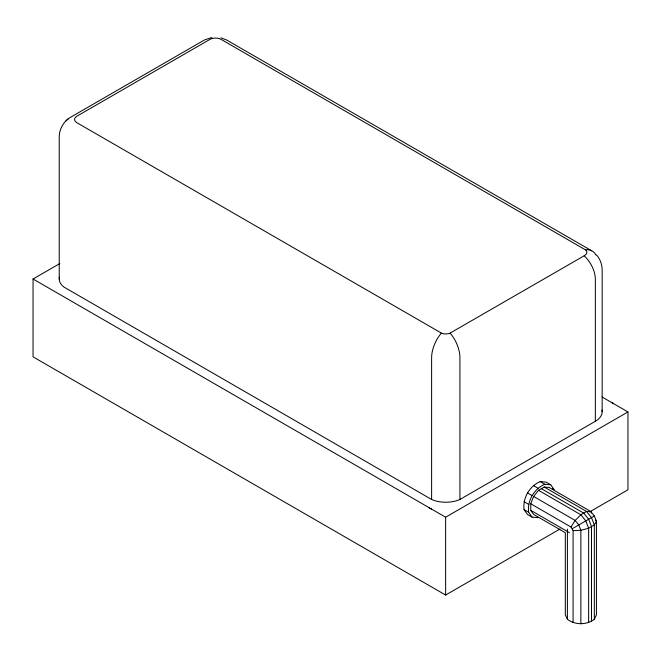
<?xml version="1.0" encoding="UTF-8"?>
<svg xmlns="http://www.w3.org/2000/svg" width="661" height="661" viewBox="0 0 661 661"><rect width="100%" height="100%" fill="white"/><g stroke="black" fill="none" stroke-linecap="round" stroke-linejoin="round"><path stroke-width="0.99" d="M537.971 517.637L532.055 517.109L527.453 514.456L524.041 509.59C522.603 498.072 529.502 486.108 540.202 481.588L546.126 482.117L550.729 484.777L554.141 489.636L552.604 488.752M532.055 517.109L528.643 512.25C527.205 500.724 534.105 488.768 544.804 484.249L550.729 484.777M530.766 503.789L533.609 496.452L538.541 490.322L544.234 487.033L549.167 487.471L590.727 511.465L594.338 515.96L596.429 521.331L596.429 614.821L594.338 619.307C586.621 625.149 575.111 625.149 567.394 619.307L565.312 614.821L565.312 532.716L533.609 514.415L530.766 510.366L530.766 503.789L571.005 527.024L573.087 530.634L573.087 622.596M571.005 527.024L575.169 520.447L580.87 514.754L586.563 511.465L590.727 511.465L591.496 513.11M211.85 37.479L204.414 39.99L71.049 116.989C63.861 120.922 59.234 128.887 59.226 137.058L59.226 278.934M66.001 120.773L67.265 119.691M67.389 119.575L68.537 118.583M584.192 255.774L585.208 255.105A7.94 4.586 0 0 0 585.786 250.023L221.154 39.42A7.973 4.602 0 0 0 209.876 39.42L76.874 116.212A7.973 4.602 0 0 0 76.874 122.715L441.796 333.318A7.94 4.586 0 0 0 449.736 333.318L584.192 255.774A22.846 13.617 58.3 0 1 595.354 279.413L595.346 421.28L459.924 499.468A23.251 13.427 0 0 1 431.616 499.468L64.043 287.114A23.284 13.443 0 0 1 59.432 277.174M560.024 528.998L445.63 595.049L33.05 356.849L33.05 279.008L59.862 263.532M33.05 279.008L445.63 517.208L627.95 411.943L627.95 489.784L589.521 511.969M572.327 528.668L594.338 515.96M573.087 530.634L580.87 530.312L588.645 528.23L594.338 524.941L596.429 521.331L595.379 519.843M220.939 37.826L226.607 39.99L591.686 250.767M429.187 507.879L431.476 509.036M602.047 396.988L627.95 411.943M540.202 481.588L544.804 484.249M544.234 487.033L586.563 511.465L591.496 517.604L594.338 524.941L594.338 619.307M541.392 488.677L583.713 513.11L588.645 519.24L591.496 526.586L591.496 620.952M533.369 485.538L537.971 488.19M538.541 490.322L580.87 514.754L585.803 520.885L588.645 528.23L588.645 622.596M527.453 492.899L532.055 495.552M533.609 496.452L575.169 520.447L578.78 524.941L580.87 530.312L580.87 623.802M524.041 501.707L528.643 504.36M530.766 510.366L569.476 532.716M524.041 509.59L528.643 512.25M611.648 402.375L613.656 403.697M596.486 254.89C600.163 258.972 602.072 264.458 602.163 269.919L602.163 411.786M567.394 529.106L567.394 619.307M459.924 499.468L459.924 357.601A22.854 11.84 64.6 0 0 450.174 333.161M445.63 517.208L445.63 595.049M431.616 499.468L431.616 357.601A22.854 11.84 -64.6 0 1 441.358 333.161M585.481 249.784A22.854 14.426 -54.9 0 1 595.883 254.989M601.964 410.035A23.251 13.427 0 0 1 595.346 421.28"/></g></svg>
